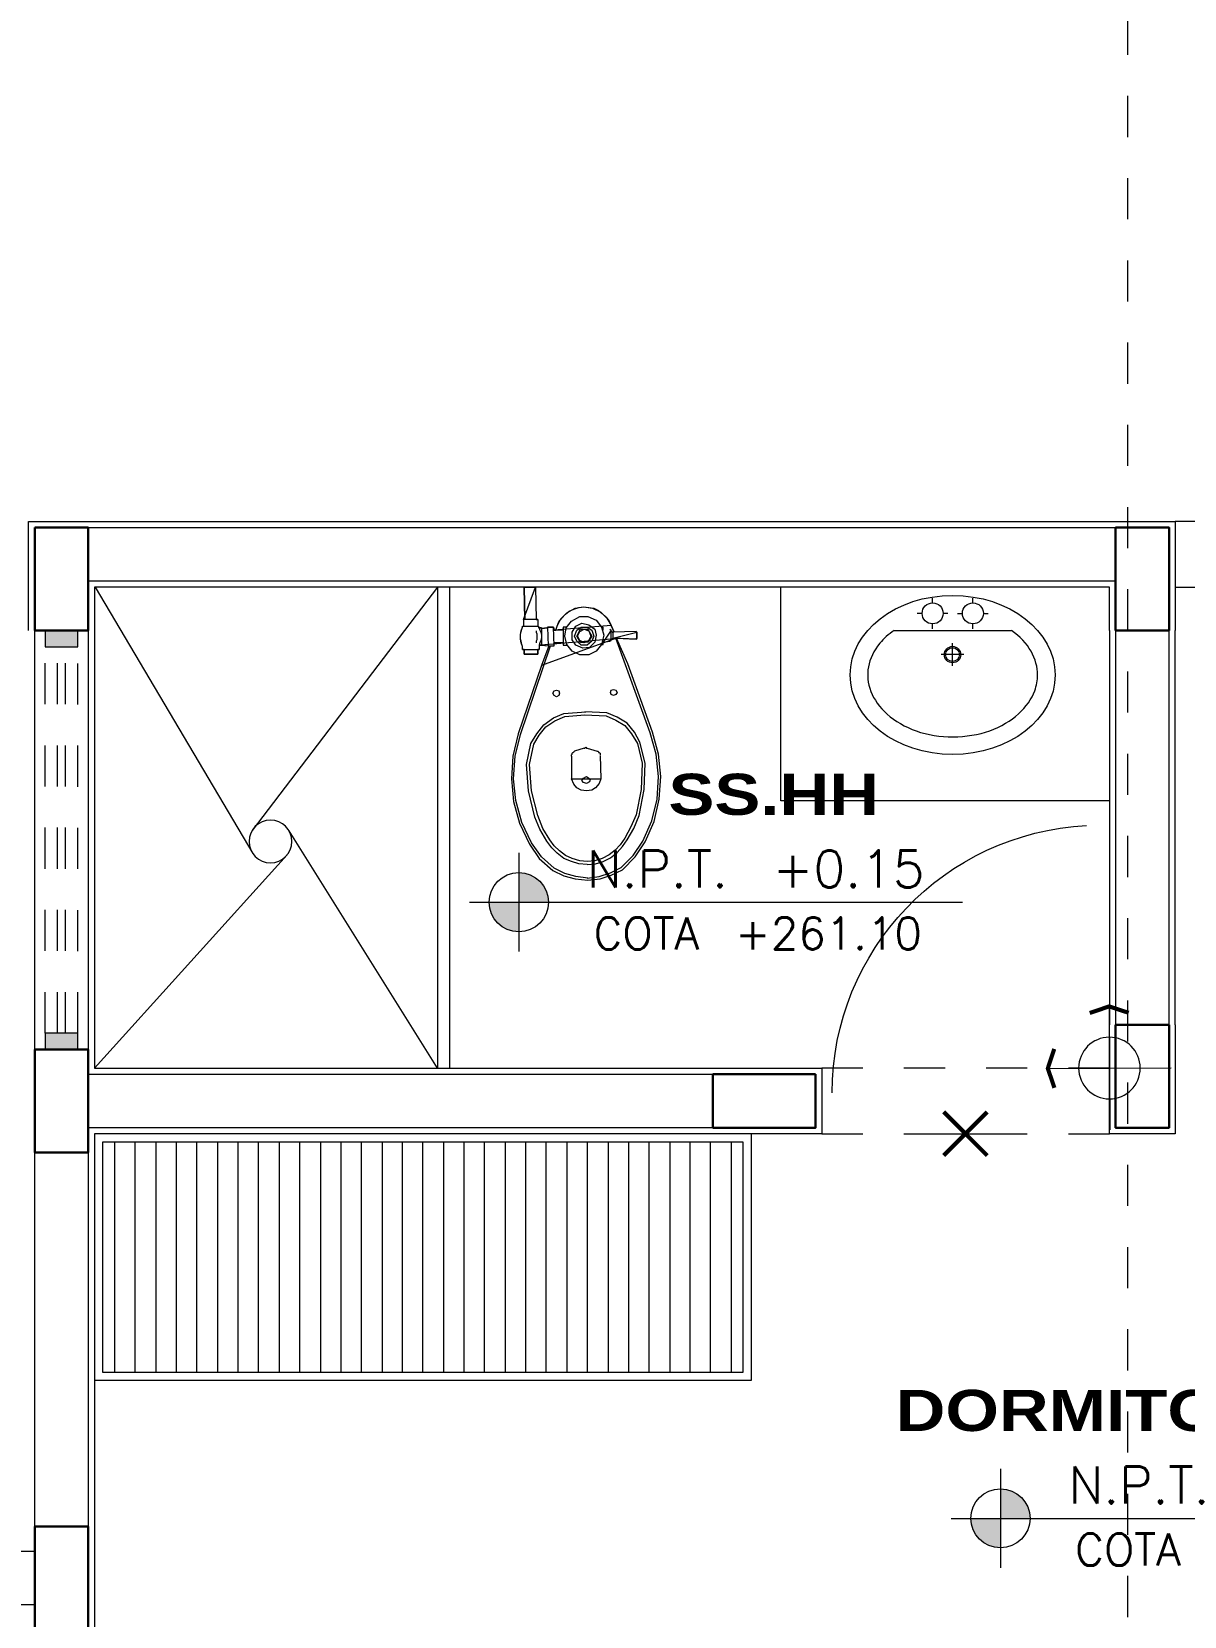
# Model space of a CAD drawing. Header units: metres. Extents: x 349703 to 349913, y 9282546 to 9282694.
# Drawn here: x 349723.063 to 349725.868, y 9282645.68 to 9282649.534 of the extents above; entities that cross this region are included whole.
import ezdxf
from ezdxf.enums import TextEntityAlignment as Align

# ---------------------------------------------------------------- set-up
doc = ezdxf.new("R2010")
doc.units = ezdxf.units.M
doc.header["$LTSCALE"] = 0.25
for name, pattern in [('01 nivel$0$HIDDEN2', [0.1875, 0.125, -0.0625]), ('B. SUM 2$0$HIDDEN', [0.375, 0.25, -0.125]), ('DASHED2', [0.762, 0.635, -0.127])]:
    doc.linetypes.add(name, pattern=pattern)
doc.layers.add('0_VANOS', color=30, linetype='Continuous', lineweight=9)
doc.layers.add('ARQ-FONDO', color=253, linetype='CONTINUOUS', lineweight=9)
doc.styles.add('MOYO2', font='arialbd.ttf', dxfattribs={"width": 1.2})
doc.styles.add('TM-DIM', font='romans.shx')

# ---------------------------------------------------------------- blocks, each defined once
blk = doc.blocks.new('jkveirvierbwe')
at = {"layer": 'ARQ-FONDO', "linetype": 'Continuous', "lineweight": -2}
for p, q in [((349203.1924, 9283045.3895), (349203.1906, 9283045.4461)), ((349203.2619, 9283045.3913), (349203.2619, 9283045.4461)), ((349203.1924, 9283045.3858), (349203.1924, 9283045.3876)), ((349203.1924, 9283045.384), (349203.1924, 9283045.3858)), ((349203.1943, 9283045.3821), (349203.1924, 9283045.384)), ((349203.1961, 9283045.3821), (349203.1943, 9283045.3821)), ((349203.1961, 9283045.3803), (349203.1961, 9283045.3821)), ((349203.1979, 9283045.3785), (349203.1961, 9283045.3803)), ((349203.1997, 9283045.3785), (349203.1979, 9283045.3785)), ((349203.2235, 9283045.3712), (349203.1997, 9283045.3785)), ((349203.2253, 9283045.3712), (349203.2235, 9283045.3712)), ((349203.2272, 9283045.3693), (349203.2253, 9283045.3712)), ((349203.2253, 9283045.3712), (349203.2253, 9283045.3712)), ((349203.229, 9283045.3712), (349203.2272, 9283045.3693)), ((349203.2272, 9283045.3693), (349203.2272, 9283045.3693)), ((349203.2272, 9283045.3693), (349203.2272, 9283045.3693)), ((349203.2308, 9283045.3712), (349203.229, 9283045.3712)), ((349203.229, 9283045.3712), (349203.229, 9283045.3712)), ((349203.2308, 9283045.3712), (349203.2546, 9283045.3785)), ((349203.2564, 9283045.3803), (349203.2546, 9283045.3785)), ((349203.2582, 9283045.3821), (349203.2564, 9283045.3803)), ((349203.2564, 9283045.3803), (349203.2564, 9283045.3803)), ((349203.2601, 9283045.384), (349203.2582, 9283045.3821)), ((349203.2619, 9283045.3876), (349203.2601, 9283045.3858)), ((349203.2601, 9283045.3858), (349203.2601, 9283045.384)), ((349203.2619, 9283045.3913), (349203.2619, 9283045.3895)), ((349203.2619, 9283045.3895), (349203.2619, 9283045.3876)), ((349203.3807, 9283045.1317), (349203.3405, 9283045.1317)), ((349203.3405, 9283045.1208), (349203.3405, 9283045.1317)), ((349203.3807, 9283045.1317), (349203.3807, 9283045.1244)), ((349203.282, 9283045.1153), (349203.3039, 9283045.1153)), ((349203.3185, 9283045.119), (349203.335, 9283045.1208)), ((349203.3405, 9283045.1208), (349203.335, 9283045.1208)), ((349203.335, 9283045.0787), (349203.335, 9283045.1208)), ((349203.335, 9283045.1043), (349203.3368, 9283045.1098)), ((349203.335, 9283045.1007), (349203.335, 9283045.1043)), ((349203.335, 9283045.0952), (349203.335, 9283045.1007)), ((349203.3368, 9283045.0897), (349203.335, 9283045.0952)), ((349203.3368, 9283045.1098), (349203.3387, 9283045.1153)), ((349203.3387, 9283045.1153), (349203.3405, 9283045.1208)), ((349203.3405, 9283045.1208), (349203.3405, 9283045.1226)), ((349203.3405, 9283045.1208), (349203.3405, 9283045.1208)), ((349203.3807, 9283045.1244), (349203.3843, 9283045.1153)), ((349203.3843, 9283045.1153), (349203.3862, 9283045.1062)), ((349203.3862, 9283045.0952), (349203.3843, 9283045.0861)), ((349203.3862, 9283045.1062), (349203.3862, 9283045.0952)), ((349203.1047, 9283045.0879), (349203.1029, 9283045.0897)), ((349203.1687, 9283045.0824), (349203.165, 9283045.0842)), ((349203.1705, 9283045.0623), (349203.165, 9283045.0733)), ((349203.1778, 9283045.0532), (349203.1705, 9283045.0623)), ((349203.187, 9283045.044), (349203.1778, 9283045.0532)), ((349203.2856, 9283045.055), (349203.2765, 9283045.0458)), ((349203.282, 9283045.0842), (349203.3039, 9283045.0842)), ((349203.293, 9283045.0641), (349203.2856, 9283045.055)), ((349203.2966, 9283045.0751), (349203.293, 9283045.0641)), ((349203.3058, 9283045.0769), (349203.3039, 9283045.0842)), ((349203.3076, 9283045.0769), (349203.3058, 9283045.0769)), ((349203.3167, 9283045.0769), (349203.3076, 9283045.0769)), ((349203.3204, 9283045.0769), (349203.3167, 9283045.0769)), ((349203.3204, 9283045.0787), (349203.3204, 9283045.0769)), ((349203.3423, 9283045.0787), (349203.335, 9283045.0787)), ((349203.3387, 9283045.0842), (349203.3368, 9283045.0897)), ((349203.3405, 9283045.0787), (349203.3387, 9283045.0842)), ((349203.3423, 9283045.0787), (349203.3405, 9283045.0787)), ((349203.3423, 9283045.0769), (349203.3423, 9283045.0787)), ((349203.3423, 9283045.0751), (349203.3423, 9283045.0787)), ((349203.3423, 9283045.0751), (349203.3423, 9283045.0769)), ((349203.3441, 9283045.0586), (349203.3441, 9283045.0751)), ((349203.3807, 9283045.0751), (349203.3789, 9283045.0751)), ((349203.3789, 9283045.0586), (349203.3789, 9283045.0751)), ((349203.3843, 9283045.0861), (349203.3807, 9283045.0769)), ((349203.3807, 9283045.0769), (349203.3807, 9283045.0751)), ((349203.1961, 9283045.0367), (349203.187, 9283045.044)), ((349203.2071, 9283045.0312), (349203.1961, 9283045.0367)), ((349203.2199, 9283045.0294), (349203.2071, 9283045.0312)), ((349203.2326, 9283045.0276), (349203.2199, 9283045.0294)), ((349203.2436, 9283045.0294), (349203.2326, 9283045.0276)), ((349203.2564, 9283045.0331), (349203.2436, 9283045.0294)), ((349203.2674, 9283045.0385), (349203.2564, 9283045.0331)), ((349203.2765, 9283045.0458), (349203.2674, 9283045.0385))]:
    blk.add_line(p, q, dxfattribs=at)
for points in [[(349203.335, 9283045.1208), (349203.3185, 9283045.1226), (349203.3167, 9283045.1226), (349203.335, 9283045.1701), (349203.3917, 9283045.3364), (349203.4044, 9283045.3913), (349203.4081, 9283045.4461), (349203.4026, 9283045.5009), (349203.388, 9283045.5539), (349203.3642, 9283045.6051), (349203.3405, 9283045.6398), (349203.3076, 9283045.6691), (349203.2802, 9283045.6819), (349203.2527, 9283045.6892), (349203.2217, 9283045.6928), (349203.1924, 9283045.6892), (349203.165, 9283045.6801), (349203.1376, 9283045.6673), (349203.1065, 9283045.6362), (349203.0828, 9283045.5996), (349203.0608, 9283045.5503), (349203.0481, 9283045.4955), (349203.0444, 9283045.4406), (349203.0499, 9283045.3858), (349203.0645, 9283045.3328), (349203.1248, 9283045.1665), (349203.1522, 9283045.1043), (349203.1047, 9283045.1062), (349203.1029, 9283045.1043), (349203.1029, 9283045.0897), (349203.1047, 9283045.0879), (349203.1614, 9283045.0897), (349203.1614, 9283045.1043), (349203.1632, 9283045.1062), (349203.165, 9283045.1062)], [(349203.165, 9283045.6801), (349203.1376, 9283045.6673), (349203.1065, 9283045.6362), (349203.0828, 9283045.5996), (349203.0608, 9283045.5503), (349203.0481, 9283045.4955), (349203.0444, 9283045.4406), (349203.0499, 9283045.3858), (349203.0645, 9283045.3328), (349203.1248, 9283045.1665), (349203.1522, 9283045.1043), (349203.335, 9283045.1701), (349203.3917, 9283045.3364), (349203.4044, 9283045.3913), (349203.4081, 9283045.4461), (349203.4026, 9283045.5009), (349203.388, 9283045.5539), (349203.3642, 9283045.6051), (349203.3405, 9283045.6398), (349203.3076, 9283045.6691), (349203.2802, 9283045.6819), (349203.2527, 9283045.6892), (349203.2217, 9283045.6928), (349203.1924, 9283045.6892)], [(349203.2235, 9283045.6472), (349203.2418, 9283045.6453), (349203.2601, 9283045.6398), (349203.2765, 9283045.6325), (349203.2911, 9283045.6216), (349203.3039, 9283045.6088), (349203.3149, 9283045.5942), (349203.3313, 9283045.5667), (349203.3441, 9283045.5357), (349203.3588, 9283045.4754), (349203.3642, 9283045.4114), (349203.3533, 9283045.362), (349203.3405, 9283045.3401), (349203.324, 9283045.32), (349203.3021, 9283045.3054), (349203.2783, 9283045.2944), (349203.229, 9283045.2908), (349203.1778, 9283045.2926), (349203.1541, 9283045.3036), (349203.1321, 9283045.3163), (349203.1157, 9283045.3364), (349203.1011, 9283045.3602), (349203.0901, 9283045.4077), (349203.0919, 9283045.4717), (349203.1047, 9283045.5338), (349203.1175, 9283045.5631), (349203.1321, 9283045.5905), (349203.1431, 9283045.6069), (349203.1559, 9283045.6197), (349203.1705, 9283045.6307), (349203.187, 9283045.6398), (349203.2052, 9283045.6453)], [(349203.1906, 9283045.4461), (349203.1943, 9283045.4571), (349203.2034, 9283045.468), (349203.2125, 9283045.4735), (349203.2253, 9283045.4754), (349203.2381, 9283045.4735), (349203.2491, 9283045.468), (349203.2564, 9283045.4589), (349203.2619, 9283045.4461)], [(349203.2326, 9283045.4552), (349203.2363, 9283045.4498), (349203.2326, 9283045.4443), (349203.2253, 9283045.4406), (349203.2199, 9283045.4443), (349203.2162, 9283045.4479), (349203.218, 9283045.4534), (349203.2253, 9283045.4571)], [(349203.293, 9283045.2432), (349203.2984, 9283045.2469), (349203.3039, 9283045.2432), (349203.3076, 9283045.2378), (349203.3039, 9283045.2323), (349203.2984, 9283045.2304), (349203.293, 9283045.2323), (349203.2911, 9283045.2378)], [(349203.1541, 9283045.2414), (349203.1595, 9283045.2432), (349203.165, 9283045.2414), (349203.1668, 9283045.2359), (349203.165, 9283045.2304), (349203.1595, 9283045.2286), (349203.1541, 9283045.2304), (349203.1504, 9283045.2359)], [(349203.1888, 9283045.119), (349203.2016, 9283045.1354), (349203.2199, 9283045.1445), (349203.2418, 9283045.1445), (349203.2601, 9283045.1354), (349203.2729, 9283045.119), (349203.2783, 9283045.0989), (349203.2747, 9283045.0787), (349203.2619, 9283045.0623), (349203.2418, 9283045.0513), (349203.2217, 9283045.0513), (349203.2016, 9283045.0605), (349203.1888, 9283045.0769), (349203.1833, 9283045.097)], [(349203.377, 9283045.1317), (349203.377, 9283045.1427), (349203.3441, 9283045.1427), (349203.3441, 9283045.1317), (349203.3441, 9283045.1427), (349203.377, 9283045.1427)], [(349203.1029, 9283045.0897), (349203.1029, 9283045.1043), (349203.1047, 9283045.1062), (349203.1614, 9283045.1043)], [(349203.1851, 9283045.1135), (349203.1687, 9283045.1116), (349203.165, 9283045.1098), (349203.165, 9283045.0842)], [(349203.2052, 9283045.1135), (349203.218, 9283045.1263), (349203.2345, 9283045.1281), (349203.2509, 9283045.1208), (349203.2601, 9283045.108), (349203.2601, 9283045.0897), (349203.2509, 9283045.0751), (349203.2363, 9283045.0678), (349203.2199, 9283045.0714), (349203.2052, 9283045.0824), (349203.2016, 9283045.097)], [(349203.2125, 9283045.1116), (349203.2235, 9283045.1208), (349203.2381, 9283045.1208), (349203.2491, 9283045.1116), (349203.2546, 9283045.0989), (349203.2491, 9283045.0842), (349203.2381, 9283045.0769), (349203.2235, 9283045.0769), (349203.2125, 9283045.0842), (349203.2071, 9283045.0989)], [(349203.2217, 9283045.0824), (349203.2125, 9283045.0989), (349203.2217, 9283045.1135), (349203.24, 9283045.1153), (349203.2491, 9283045.0989), (349203.24, 9283045.0824)], [(349203.2199, 9283045.1098), (349203.2308, 9283045.1153), (349203.2418, 9283045.1098), (349203.2473, 9283045.0989), (349203.2418, 9283045.0879), (349203.2308, 9283045.0824), (349203.2199, 9283045.0861), (349203.2144, 9283045.0989)], [(349203.3204, 9283045.0769), (349203.3185, 9283045.1226), (349203.3039, 9283045.1226), (349203.3058, 9283045.0769)], [(349203.335, 9283045.1208), (349203.3405, 9283045.1208)], [(349203.3039, 9283045.0842), (349203.3003, 9283045.0842), (349203.2966, 9283045.0751), (349203.2875, 9283045.0568), (349203.2729, 9283045.0422), (349203.2527, 9283045.0312), (349203.2326, 9283045.0276), (349203.2107, 9283045.0312), (349203.1906, 9283045.0404), (349203.176, 9283045.055), (349203.165, 9283045.0733), (349203.1577, 9283045.0897), (349203.165, 9283045.0733)], [(349203.3496, 9283044.9801), (349203.3478, 9283045.0586), (349203.3441, 9283045.0586), (349203.3789, 9283045.0586)]]:
    blk.add_lwpolyline(points, close=True, dxfattribs=at)
for points in [[(349203.2235, 9283045.6874), (349203.1943, 9283045.6837), (349203.1668, 9283045.6746), (349203.1413, 9283045.6618), (349203.112, 9283045.6325), (349203.0883, 9283045.5978), (349203.0663, 9283045.5485), (349203.0535, 9283045.4955), (349203.0499, 9283045.4406), (349203.0554, 9283045.3858), (349203.07, 9283045.3346), (349203.1541, 9283045.1043)], [(349203.2217, 9283045.6874), (349203.2509, 9283045.6837), (349203.2783, 9283045.6764), (349203.3039, 9283045.6636), (349203.335, 9283045.6362), (349203.3588, 9283045.6015), (349203.3825, 9283045.5521), (349203.3971, 9283045.4991), (349203.4026, 9283045.4461), (349203.399, 9283045.3913), (349203.3862, 9283045.3383), (349203.3131, 9283045.1226)], [(349203.2235, 9283045.6545), (349203.2034, 9283045.6526), (349203.1851, 9283045.6472), (349203.1668, 9283045.638), (349203.1504, 9283045.6252), (349203.1376, 9283045.6106), (349203.1266, 9283045.5942), (349203.1102, 9283045.5667), (349203.0974, 9283045.5357), (349203.0846, 9283045.4717), (349203.0828, 9283045.4077), (349203.0956, 9283045.3566), (349203.1084, 9283045.3328), (349203.1266, 9283045.3109), (349203.1504, 9283045.2962), (349203.176, 9283045.2853), (349203.229, 9283045.2834)], [(349203.2235, 9283045.6545), (349203.2436, 9283045.6526), (349203.2619, 9283045.6472), (349203.2802, 9283045.6398), (349203.2966, 9283045.627), (349203.3094, 9283045.6143), (349203.3222, 9283045.5978), (349203.3387, 9283045.5686), (349203.3514, 9283045.5393), (349203.3661, 9283045.4754), (349203.3715, 9283045.4114), (349203.3606, 9283045.3602), (349203.346, 9283045.3364), (349203.3295, 9283045.3145), (349203.3058, 9283045.2981), (349203.2802, 9283045.2871), (349203.2272, 9283045.2834)], [(349203.3405, 9283045.1226), (349203.3405, 9283045.1317), (349203.3441, 9283045.1317)], [(349203.377, 9283045.1317), (349203.3807, 9283045.1317), (349203.3807, 9283045.1244), (349203.3825, 9283045.119), (349203.3843, 9283045.1116), (349203.3862, 9283045.1062), (349203.3862, 9283045.1007), (349203.3862, 9283045.0952), (349203.3843, 9283045.0879), (349203.3825, 9283045.0824), (349203.3807, 9283045.0769), (349203.3807, 9283045.0751), (349203.3423, 9283045.0751), (349203.3441, 9283045.0751)], [(349203.1888, 9283045.119), (349203.1851, 9283045.119), (349203.1851, 9283045.1116)], [(349203.2729, 9283045.0769), (349203.282, 9283045.0769), (349203.282, 9283045.1208), (349203.2729, 9283045.1208)], [(349203.3478, 9283045.0861), (349203.3478, 9283045.0897), (349203.346, 9283045.0934), (349203.346, 9283045.097), (349203.346, 9283045.1007), (349203.346, 9283045.1043), (349203.346, 9283045.108), (349203.3478, 9283045.1116), (349203.3478, 9283045.1153)], [(349203.165, 9283045.0879), (349203.1632, 9283045.0879), (349203.1632, 9283045.0897), (349203.1614, 9283045.0897)], [(349203.1851, 9283045.0842), (349203.1851, 9283045.0769), (349203.1888, 9283045.0769)], [(349203.335, 9283045.0806), (349203.3204, 9283045.0787), (349203.335, 9283045.0806), (349203.335, 9283045.0787), (349203.3405, 9283045.0787)], [(349203.3752, 9283045.0586), (349203.377, 9283044.9801), (349203.3496, 9283044.9801), (349203.3478, 9283045.0586)], [(349203.377, 9283044.9801), (349203.3752, 9283045.0586), (349203.3789, 9283045.0586), (349203.3789, 9283045.0751)]]:
    blk.add_lwpolyline(points, dxfattribs=at)
blk = doc.blocks.new('CLSET MADRE')
at = {"layer": 'ARQ-FONDO', "linetype": 'Continuous', "lineweight": -2}
for p, q in [((3916.653, 1594.0202), (3916.0937, 1594.0202)), ((3916.653, 1593.9708), (3916.0937, 1593.9708)), ((3916.653, 1593.9197), (3916.0937, 1593.9197)), ((3916.653, 1593.8703), (3916.0937, 1593.8703)), ((3916.653, 1593.821), (3916.0937, 1593.821)), ((3916.653, 1593.7698), (3916.0937, 1593.7698)), ((3916.653, 1593.7204), (3916.0937, 1593.7204)), ((3916.653, 1593.6711), (3916.0937, 1593.6711)), ((3916.653, 1593.6199), (3916.0937, 1593.6199)), ((3916.653, 1593.5706), (3916.0937, 1593.5706)), ((3916.653, 1593.5194), (3916.0937, 1593.5194)), ((3916.653, 1593.47), (3916.0937, 1593.47)), ((3916.653, 1593.4207), (3916.0937, 1593.4207)), ((3916.653, 1593.3695), (3916.0937, 1593.3695)), ((3916.653, 1593.3202), (3916.0937, 1593.3202)), ((3916.653, 1593.2708), (3916.0937, 1593.2708)), ((3916.653, 1593.2197), (3916.0937, 1593.2197)), ((3916.653, 1593.1703), (3916.0937, 1593.1703)), ((3916.653, 1593.121), (3916.0937, 1593.121)), ((3916.653, 1593.0698), (3916.0937, 1593.0698)), ((3916.653, 1593.0204), (3916.0937, 1593.0204)), ((3916.653, 1592.9711), (3916.0937, 1592.9711)), ((3916.653, 1592.9199), (3916.0937, 1592.9199)), ((3916.653, 1592.8706), (3916.0937, 1592.8706)), ((3916.653, 1592.8194), (3916.0937, 1592.8194)), ((3916.653, 1592.77), (3916.0937, 1592.77)), ((3916.653, 1592.7207), (3916.0937, 1592.7207)), ((3916.653, 1592.6695), (3916.0937, 1592.6695)), ((3916.653, 1592.6202), (3916.0937, 1592.6202)), ((3916.653, 1592.5708), (3916.0937, 1592.5708)), ((3916.653, 1592.5197), (3916.0937, 1592.5197))]:
    blk.add_line(p, q, dxfattribs=at)
for points in [[(3916.6731, 1592.4703), (3916.6731, 1594.0695), (3916.0736, 1594.0695), (3916.0736, 1592.4703)], [(3916.653, 1592.4904), (3916.653, 1594.0494), (3916.0937, 1594.0494), (3916.0937, 1592.4904)]]:
    blk.add_lwpolyline(points, close=True, dxfattribs=at)
blk = doc.blocks.new('LAVATORIO OVALIN')
at = {"layer": 'ARQ-FONDO', "linetype": 'ByBlock', "lineweight": 0}
for p, q in [((-0.0573, -0.0213), (-0.0573, -0.0074)), ((0.0579, -0.0213), (0.0579, -0.0074)), ((-0.0873, -0.0513), (-0.1012, -0.0513)), ((-0.0573, -0.0953), (-0.0573, -0.0813)), ((-0.0134, -0.0513), (-0.0273, -0.0513)), ((0.014, -0.0513), (0.0279, -0.0513)), ((0.0579, -0.0953), (0.0579, -0.0813)), ((0.0879, -0.0513), (0.1018, -0.0513)), ((-0.1677, -0.1), (0.1683, -0.1)), ((0.0321, -0.1692), (-0.0329, -0.1692)), ((0.0321, -0.1692), (-0.0329, -0.1692)), ((-0.0004, -0.2017), (-0.0004, -0.1367))]:
    blk.add_line(p, q, dxfattribs=at)
for centre, radius in [((-0.0573, -0.0513), 0.03), ((0.0579, -0.0513), 0.03), ((-0.0004, -0.1692), 0.0234), ((-0.0004, -0.1692), 0.0197)]:
    blk.add_circle(centre, radius, dxfattribs=at)
blk.add_ellipse((0, -0.2275), major_axis=(0.2931, 0), ratio=0.776272, dxfattribs=at)
blk.add_open_spline([(-0.1677, -0.1), (-0.1836, -0.111), (-0.1974, -0.1234), (-0.2436, -0.1796), (-0.2518, -0.2284), (-0.2166, -0.3204), (-0.1693, -0.3648), (-0.0391, -0.4105), (0.0413, -0.4102), (0.1709, -0.3637), (0.2177, -0.3191), (0.2403, -0.258), (0.2431, -0.2427), (0.2431, -0.2275), (0.2431, -0.1822), (0.2176, -0.1348), (0.1683, -0.1)], degree=3, knots=[2.306856, 2.306856, 2.306856, 2.306856, 2.57267, 2.57267, 3.430227, 3.430227, 4.287783, 4.287783, 5.14534, 5.14534, 6.002897, 6.002897, 6.283185, 6.283185, 6.283185, 7.116264, 7.116264, 7.116264, 7.116264], dxfattribs=at)
blk = doc.blocks.new('*U932')
blk.add_arc((0.0224, 0.0482), 0.6526, 0.1579, 87.0814)
blk = doc.blocks.new('*U684')
at = {"linetype": 'Continuous', "true_color": 0xbebebe}
for points in [[(3032.1314, 1351.1888), (3032.1314, 1351.2688), (3032.1714, 1351.2688), (3032.1714, 1351.1888)], [(3033.1111, 1351.1888), (3033.1111, 1351.2688), (3033.1511, 1351.2688), (3033.1511, 1351.1888)]]:
    blk.add_hatch(color=9, dxfattribs=at).paths.add_polyline_path(points)
at = {"layer": '0_VANOS', "linetype": 'Continuous'}
for p, q in [((3032.1314, 1351.2688), (3032.1714, 1351.2688)), ((3032.1314, 1351.2688), (3032.1314, 1351.1888)), ((3032.1714, 1351.2688), (3032.1714, 1351.1888)), ((3033.1111, 1351.1888), (3033.1111, 1351.2688)), ((3033.1111, 1351.2688), (3033.1511, 1351.2688)), ((3033.1511, 1351.2688), (3033.1511, 1351.1888)), ((3032.1714, 1351.1888), (3032.1314, 1351.1888)), ((3033.1511, 1351.1888), (3033.1111, 1351.1888))]:
    blk.add_line(p, q, dxfattribs=at)
at = {"layer": '0_VANOS', "linetype": '01 nivel$0$HIDDEN2', "ltscale": 0.5}
for p, q in [((3032.1708, 1351.2688), (3033.1105, 1351.2688)), ((3032.1714, 1351.2388), (3033.1111, 1351.2388)), ((3032.1714, 1351.2188), (3033.1111, 1351.2188)), ((3032.1714, 1351.1888), (3033.1111, 1351.1888))]:
    blk.add_line(p, q, dxfattribs=at)
at = {"layer": '0_VANOS', "linetype": '01 nivel$0$HIDDEN2'}
blk.add_line((3033.1111, 1351.2688), (3033.1511, 1351.2688), dxfattribs=at)
blk = doc.blocks.new('CAMBIOPISO')
at = {"layer": 'ARQ-FONDO'}
blk.add_line((-0.1, 0), (0.1, 0), dxfattribs=at)
at = {"layer": 'ARQ-FONDO', "const_width": 0.01}
for points in [[(-0.053, -0.053), (0.053, 0.053)], [(-0.053, 0.053), (0.053, -0.053)]]:
    blk.add_lwpolyline(points, dxfattribs=at)
blk = doc.blocks.new('INICIO 1')
at = {"layer": 'ARQ-FONDO'}
for p, q in [((0, -0.15), (0, 0.15)), ((-0.15, 0), (0.15, 0))]:
    blk.add_line(p, q, dxfattribs=at)
at = {"layer": 'ARQ-FONDO', "const_width": 0.01}
for points in [[(-0.1342, -0.0474), (-0.15, 0), (-0.1342, 0.0474)], [(0.0474, -0.1342), (0, -0.15), (-0.0474, -0.1342)]]:
    blk.add_lwpolyline(points, dxfattribs=at)
at = {"layer": 'ARQ-FONDO'}
blk.add_circle((0, 0), 0.075, dxfattribs=at)
blk = doc.blocks.new('MODULO 5 A 11 NUEVO')
at = {"layer": 'ARQ-FONDO'}
for p, q in [((350751.092, 9282624.5553), (350751.092, 9282623.3856)), ((350751.1213, 9282624.5553), (350751.1213, 9282623.3856))]:
    blk.add_line(p, q, dxfattribs=at)
for points in [[(350750.0969, 9282624.4503), (350750.0969, 9282624.4503), (350750.0969, 9282624.7153), (350750.2419, 9282624.7153)], [(350750.2419, 9282624.7153), (350752.7269, 9282624.7153)], [(350752.7269, 9282624.7153), (350752.8869, 9282624.7153), (350752.8869, 9282624.4503)], [(350752.7269, 9282624.4503), (350752.7269, 9282624.4503), (350752.7269, 9282624.5553), (350750.2569, 9282624.5553), (350750.2569, 9282624.4503)], [(350750.2588, 9282624.5553), (350750.6422, 9282623.9077)], [(350751.092, 9282624.5553), (350750.6407, 9282623.9636)], [(350752.7269, 9282624.0353), (350751.9272, 9282624.0353), (350751.9272, 9282624.5553)], [(350750.1119, 9282624.4503), (350750.2419, 9282624.4503)], [(350750.2569, 9282624.4503), (350750.2569, 9282623.4306)], [(350752.7269, 9282624.4503), (350752.7269, 9282623.4906)], [(350752.8719, 9282624.4503), (350752.7419, 9282624.4503)], [(350752.8719, 9282624.4503), (350752.7419, 9282624.4503)], [(350752.8869, 9282623.4906), (350752.8869, 9282624.4503)], [(350751.092, 9282623.3856), (350750.7305, 9282623.9628)], [(350750.2569, 9282623.3856), (350750.7264, 9282623.9047)], [(350752.8869, 9282623.4906), (350752.8869, 9282623.2256), (350752.7269, 9282623.2256), (350752.7269, 9282623.4906)], [(350752.7419, 9282623.4906), (350752.8719, 9282623.4906)], [(350750.2419, 9282623.4306), (350750.1119, 9282623.4306)], [(350750.2569, 9282623.4306), (350750.2569, 9282623.4306), (350750.2569, 9282623.3856), (350751.7619, 9282623.3856)], [(350751.7619, 9282623.3856), (350752.0269, 9282623.3856), (350752.0269, 9282623.2256), (350751.7619, 9282623.2256)], [(350751.7619, 9282623.3706), (350751.7619, 9282623.2406)], [(350751.7619, 9282623.2256), (350751.7619, 9282623.2256), (350750.2569, 9282623.2256), (350750.2569, 9282623.1806)], [(350750.1119, 9282623.1806), (350750.2419, 9282623.1806)], [(350750.2569, 9282623.1806), (350750.2569, 9282622.2703)], [(350750.2419, 9282622.2703), (350750.1119, 9282622.2703)], [(350750.1119, 9282622.2703), (350750.2419, 9282622.2703)], [(350750.2569, 9282622.2703), (350750.2569, 9282622.2703), (350750.2569, 9282620.5953), (350752.7569, 9282620.5953), (350752.7569, 9282620.7153), (350753.1869, 9282620.7153), (350753.1869, 9282620.5953), (350753.4619, 9282620.5953)]]:
    blk.add_lwpolyline(points, dxfattribs=at)
at = {"layer": 'ARQ-FONDO', "lineweight": 30, "flags": 128}
for points in [[(350750.1119, 9282624.7003), (350750.2419, 9282624.7003), (350750.2419, 9282624.4503), (350750.1119, 9282624.4503), (350750.1119, 9282624.7003)], [(350752.7419, 9282624.7003), (350752.8719, 9282624.7003), (350752.8719, 9282624.4503), (350752.7419, 9282624.4503), (350752.7419, 9282624.7003)], [(350752.7419, 9282623.4906), (350752.8719, 9282623.4906), (350752.8719, 9282623.2406), (350752.7419, 9282623.2406), (350752.7419, 9282623.4906)], [(350750.1119, 9282623.4306), (350750.2419, 9282623.4306), (350750.2419, 9282623.1806), (350750.1119, 9282623.1806), (350750.1119, 9282623.4306)], [(350752.0119, 9282623.3706), (350752.0119, 9282623.2406), (350751.7619, 9282623.2406), (350751.7619, 9282623.3706), (350752.0119, 9282623.3706)], [(350750.1119, 9282622.2703), (350750.2419, 9282622.2703), (350750.2419, 9282622.0203), (350750.1119, 9282622.0203), (350750.1119, 9282622.2703)]]:
    blk.add_lwpolyline(points, dxfattribs=at)
at = {"layer": 'ARQ-FONDO'}
for points in [[(350750.2419, 9282624.7003), (350752.7419, 9282624.7003), (350752.7419, 9282624.5703), (350750.2419, 9282624.5703)], [(350750.1119, 9282624.4503), (350750.2419, 9282624.4503), (350750.2419, 9282623.4306), (350750.1119, 9282623.4306)], [(350752.8719, 9282624.4503), (350752.7419, 9282624.4503), (350752.7419, 9282623.4906), (350752.8719, 9282623.4906)], [(350750.2419, 9282623.3706), (350751.7619, 9282623.3706), (350751.7619, 9282623.2406), (350750.2419, 9282623.2406)], [(350750.1119, 9282623.1806), (350750.2419, 9282623.1806), (350750.2419, 9282622.2703), (350750.1119, 9282622.2703)], [(350747.3819, 9282622.2103), (350750.1119, 9282622.2103), (350750.1119, 9282622.0803), (350747.3819, 9282622.0803)]]:
    blk.add_lwpolyline(points, close=True, dxfattribs=at)
at = {"layer": 'ARQ-FONDO', "linetype": 'DASHED2', "ltscale": 0.3}
for points in [[(350753.7869, 9282624.7153), (350752.887, 9282624.7153), (350752.8869, 9282624.5553), (350753.7869, 9282624.5553)], [(350752.7269, 9282623.3856), (350752.027, 9282623.3856), (350752.0269, 9282623.2256), (350752.7269, 9282623.2256)]]:
    blk.add_lwpolyline(points, close=True, dxfattribs=at)
at = {"layer": 'ARQ-FONDO'}
for points in [[(350750.6854, 9282623.9889), (350750.6566, 9282623.9889), (350750.6333, 9282623.9656), (350750.6333, 9282623.9368)], [(350750.7374, 9282623.9368), (350750.7374, 9282623.9656), (350750.7141, 9282623.9889), (350750.6854, 9282623.9889)], [(350750.6333, 9282623.9368), (350750.6333, 9282623.9081), (350750.6566, 9282623.8847), (350750.6854, 9282623.8847)], [(350750.6854, 9282623.8847), (350750.7141, 9282623.8847), (350750.7374, 9282623.9081), (350750.7374, 9282623.9368)]]:
    blk.add_open_spline(points, degree=3, dxfattribs=at)
for name, p, rotation in [('jkveirvierbwe', (699954.6797, 18565669.5353), 180), ('CLSET MADRE', (352344.3264, 9278706.5525), 90.00000000000003)]:
    blk.add_blockref(name, p, dxfattribs=dict(at, rotation=rotation))
at = {"layer": 'ARQ-FONDO', "extrusion": (1.67142e-11, -2.4e-15, -1), "xscale": -0.8505000000000874, "yscale": 0.8505000000000874, "zscale": -0.8505000000000874, "rotation": 0.0038169606460325}
blk.add_blockref('LAVATORIO OVALIN', (-350752.3454, 9282624.5353, 0), dxfattribs=at)
at = {"layer": 'ARQ-FONDO', "xscale": -1}
for name, p, rotation in [('*U684', (349398.9481, 9279591.2992), 270), ('INICIO 1', (350752.7269, 9282623.3856), 180.2990686836464)]:
    blk.add_blockref(name, p, dxfattribs=dict(at, rotation=rotation))
blk.add_blockref('*U932', (350752.7269, 9282623.2756), dxfattribs=at)
at = {"layer": 'ARQ-FONDO'}
blk.add_blockref('CAMBIOPISO', (350752.3765, 9282623.226), dxfattribs=at)
blk = doc.blocks.new('VIGAS')
at = {"layer": 'ARQ-FONDO', "linetype": 'B. SUM 2$0$HIDDEN', "flags": 128}
blk.add_lwpolyline([(350751.7945, 9282639.3646), (350751.7945, 9282650.6146)], dxfattribs=at)
blk = doc.blocks.new('*U591')
h = blk.add_hatch(color=251)
h.paths.add_polyline_path([(0.75, -0.1724), (0.75, -0.2324), (0.81, -0.2324, 0.414214)])
h.paths.add_polyline_path([(0.75, -0.2324), (0.69, -0.2324, 0.414214), (0.75, -0.2924)])
at = {"color": 2}
for p, q in [((0.75, -0.1324), (0.75, -0.3324)), ((0.65, -0.2324), (1.65, -0.2324))]:
    blk.add_line(p, q, dxfattribs=at)
blk.add_circle((0.75, -0.2324), 0.06, dxfattribs=at)
at = {"color": 2, "style": 'TM-DIM'}
blk.add_text('COTA', height=0.065, rotation=360, dxfattribs=at).set_placement((1.0088, -0.3282), align=Align.CENTER)
for tag, p, height in [('NIV_P', (0.8881, -0.2024), 0.075), ('VALOR_P', (1.2641, -0.2024), 0.075), ('COTA_P', (1.1884, -0.3282), 0.065)]:
    blk.add_attdef(tag, p, '', height=height, rotation=360, dxfattribs=at)
blk = doc.blocks.new('NOMBRES 6 A 11 AÑOS')
at = {"layer": 'ARQ-FONDO', "xscale": 1.199999999999999, "yscale": 1.199999999999999, "zscale": 1.199999999999999}
for p in [(350149.6341, 9282513.2486, 0), (350150.806, 9282511.75)]:
    blk.add_blockref('*U591', p, dxfattribs=at).add_auto_attribs({'NIV_P': 'N.P.T.', 'COTA_P': '+261.10', 'VALOR_P': '+0.15'})
at = {"layer": 'ARQ-FONDO', "lineweight": -2, "char_height": 0.1, "width": 2.666695, "attachment_point": 8, "style": 'MOYO2'}
for s, insert in [('SS.HH', (350151.1544, 9282513.1808, 0)), ('DORMITORIO MADRE', (350152.3263, 9282511.6822))]:
    blk.add_mtext(s, dxfattribs=dict(at, insert=insert))

msp = doc.modelspace()

# ---------------------------------------------------------------- block references
at = {"layer": 'ARQ-FONDO'}
for name, p in [('MODULO 5 A 11 NUEVO', (-1027.0414, 23.6274)), ('VIGAS', (-1026.0641, 4.713)), ('NOMBRES 6 A 11 AÑOS', (-426.2858, 134.4467))]:
    msp.add_blockref(name, p, dxfattribs=at)

doc.saveas('drawing.dxf')
